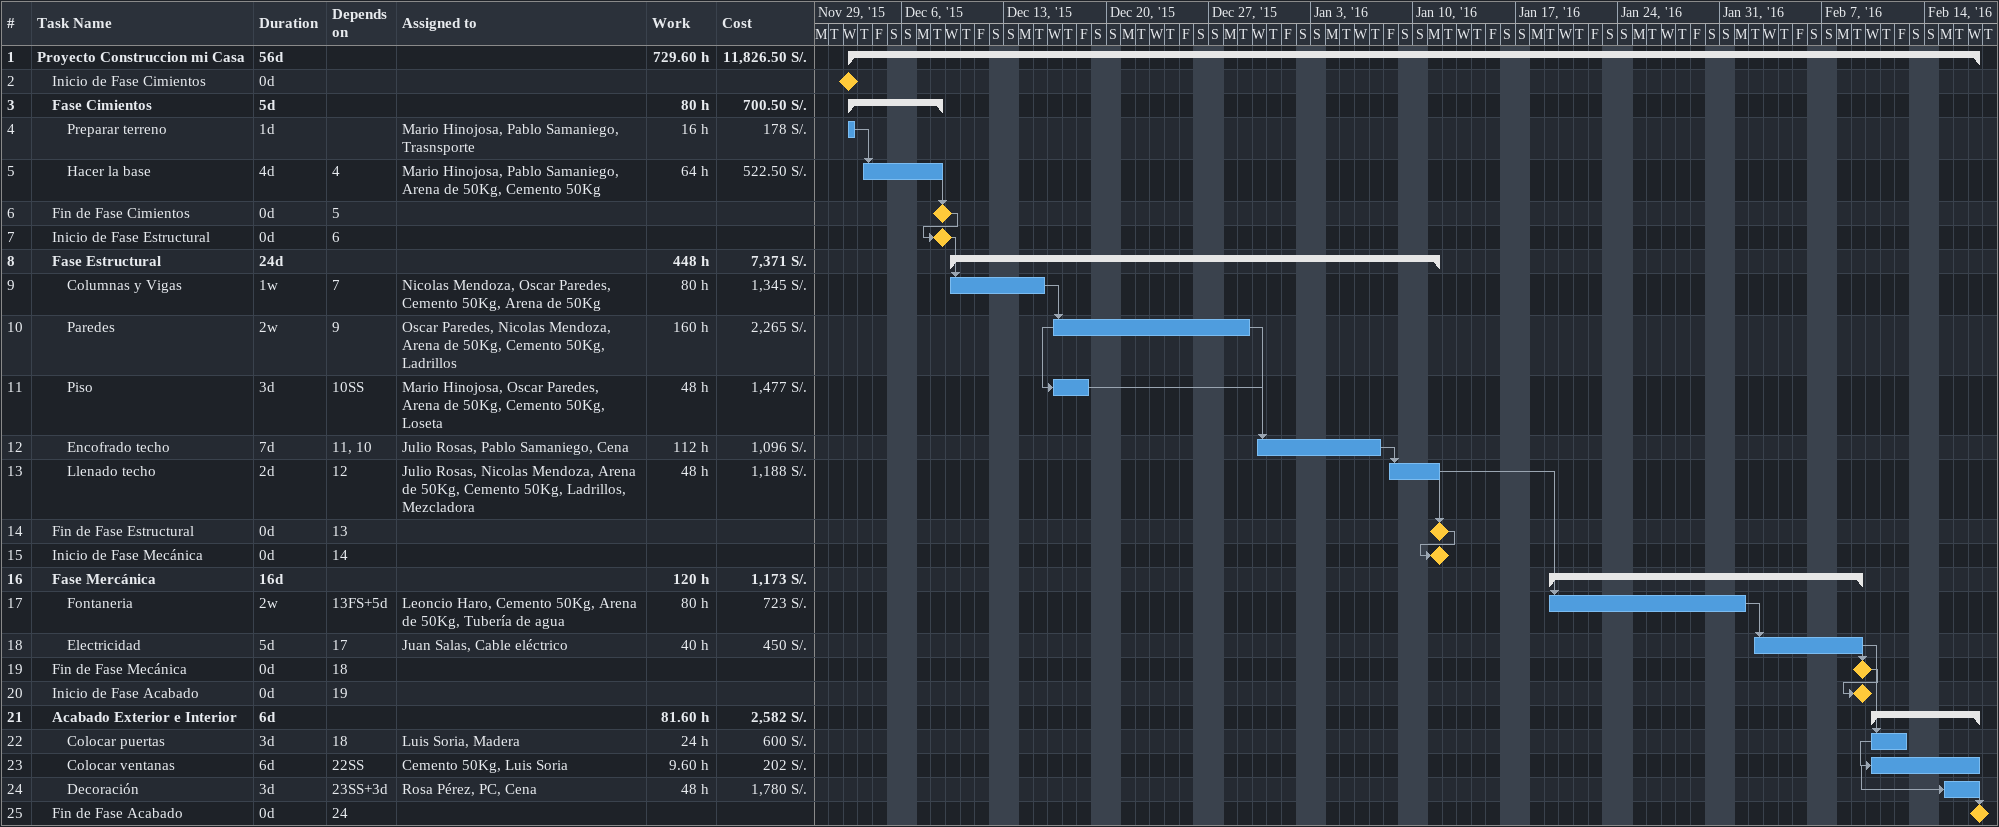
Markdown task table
| ID | Level | Task | Duration | Start | Finish | Predecessors | Resources | Work (h) | Cost (S/.) |
|---|---|---|---|---|---|---|---|---|---|
| 1 | 1 | **Proyecto Construccion mi Casa** | 56d | 2015-12-02 | 2016-02-17 |  |  | 729.60 | 11826.50 |
| 2 | 2 | Inicio de Fase Cimientos | 0d | 2015-12-02 | 2015-12-02 |  |  |  |  |
| 3 | 2 | **Fase Cimientos** | 5d | 2015-12-02 | 2015-12-08 |  |  | 80 | 700.50 |
| 4 | 3 | Preparar terreno | 1d | 2015-12-02 | 2015-12-02 |  | Mario Hinojosa, Pablo Samaniego, Trasnsporte | 16 | 178 |
| 5 | 3 | Hacer la base | 4d | 2015-12-03 | 2015-12-08 | 4 | Mario Hinojosa, Pablo Samaniego, Arena de 50Kg, Cemento 50Kg | 64 | 522.50 |
| 6 | 2 | Fin de Fase Cimientos | 0d | 2015-12-08 | 2015-12-08 | 5 |  |  |  |
| 7 | 2 | Inicio de Fase Estructural | 0d | 2015-12-08 | 2015-12-08 | 6 |  |  |  |
| 8 | 2 | **Fase Estructural** | 24d | 2015-12-09 | 2016-01-11 |  |  | 448 | 7371 |
| 9 | 3 | Columnas y Vigas | 1w | 2015-12-09 | 2015-12-15 | 7 | Nicolas Mendoza, Oscar Paredes, Cemento 50Kg, Arena de 50Kg | 80 | 1345 |
| 10 | 3 | Paredes | 2w | 2015-12-16 | 2015-12-29 | 9 | Oscar Paredes, Nicolas Mendoza, Arena de 50Kg, Cemento 50Kg, Ladrillos | 160 | 2265 |
| 11 | 3 | Piso | 3d | 2015-12-16 | 2015-12-18 | 10SS | Mario Hinojosa, Oscar Paredes, Arena de 50Kg, Cemento 50Kg, Loseta | 48 | 1477 |
| 12 | 3 | Encofrado techo | 7d | 2015-12-30 | 2016-01-07 | 11, 10 | Julio Rosas, Pablo Samaniego, Cena | 112 | 1096 |
| 13 | 3 | Llenado techo | 2d | 2016-01-08 | 2016-01-11 | 12 | Julio Rosas, Nicolas Mendoza, Arena de 50Kg, Cemento 50Kg, Ladrillos, Mezcladora | 48 | 1188 |
| 14 | 2 | Fin de Fase Estructural | 0d | 2016-01-11 | 2016-01-11 | 13 |  |  |  |
| 15 | 2 | Inicio de Fase Mecánica | 0d | 2016-01-11 | 2016-01-11 | 14 |  |  |  |
| 16 | 2 | **Fase Mercánica** | 16d | 2016-01-19 | 2016-02-09 |  |  | 120 | 1173 |
| 17 | 3 | Fontaneria | 2w | 2016-01-19 | 2016-02-01 | 13FS+5d | Leoncio Haro, Cemento 50Kg, Arena de 50Kg, Tubería de agua | 80 | 723 |
| 18 | 3 | Electricidad | 5d | 2016-02-02 | 2016-02-09 | 17 | Juan Salas, Cable eléctrico | 40 | 450 |
| 19 | 2 | Fin de Fase Mecánica | 0d | 2016-02-09 | 2016-02-09 | 18 |  |  |  |
| 20 | 2 | Inicio de Fase Acabado | 0d | 2016-02-09 | 2016-02-09 | 19 |  |  |  |
| 21 | 2 | **Acabado Exterior e Interior** | 6d | 2016-02-10 | 2016-02-17 |  |  | 81.60 | 2582 |
| 22 | 3 | Colocar puertas | 3d | 2016-02-10 | 2016-02-12 | 18 | Luis Soria, Madera | 24 | 600 |
| 23 | 3 | Colocar ventanas | 6d | 2016-02-10 | 2016-02-17 | 22SS | Cemento 50Kg, Luis Soria | 9.60 | 202 |
| 24 | 3 | Decoración | 3d | 2016-02-15 | 2016-02-17 | 23SS+3d | Rosa Pérez, PC, Cena | 48 | 1780 |
| 25 | 2 | Fin de Fase Acabado | 0d | 2016-02-17 | 2016-02-17 | 24 |  |  |  |
